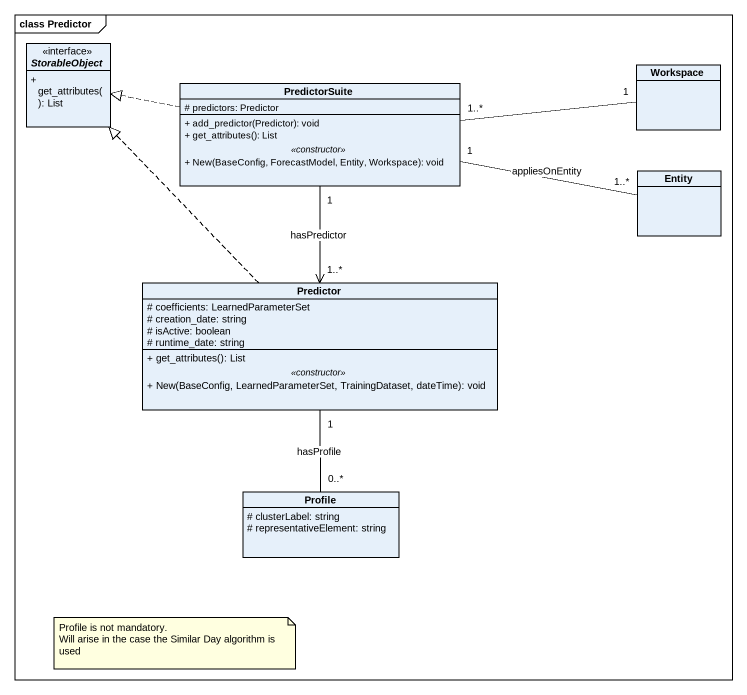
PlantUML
@startuml
mainframe class Predictor
hide circle
hide empty members
skinparam classAttributeIconSize 0
interface StorableObject {
  + get_attributes(): List
}
class PredictorSuite {
  # predictors: Predictor
  --
  + add_predictor(Predictor): void
  + get_attributes(): List
  .. <<constructor>> ..
  + New(BaseConfig, ForecastModel, Entity, Workspace): void
}
class Workspace
class "Entity" as Entity_
class Predictor {
  # coefficients: LearnedParameterSet
  # creation_date: string
  # isActive: boolean
  # runtime_date: string
  --
  + get_attributes(): List
  .. <<constructor>> ..
  + New(BaseConfig, LearnedParameterSet, TrainingDataset, dateTime): void
}
class Profile {
  # clusterLabel: string
  # representativeElement: string
}
PredictorSuite .left.|> StorableObject
PredictorSuite "1..*" -right- "1" Workspace
PredictorSuite "1" --> "1..*" Predictor : hasPredictor
Entity_ "1..*" -left- "1" PredictorSuite : appliesOnEntity
Predictor .up.|> StorableObject
Profile "0..*" -up- "1" Predictor : hasProfile
note as N1
  Profile is not mandatory.
  Will arise in the case the Similar Day algorithm is used
end note
@enduml
